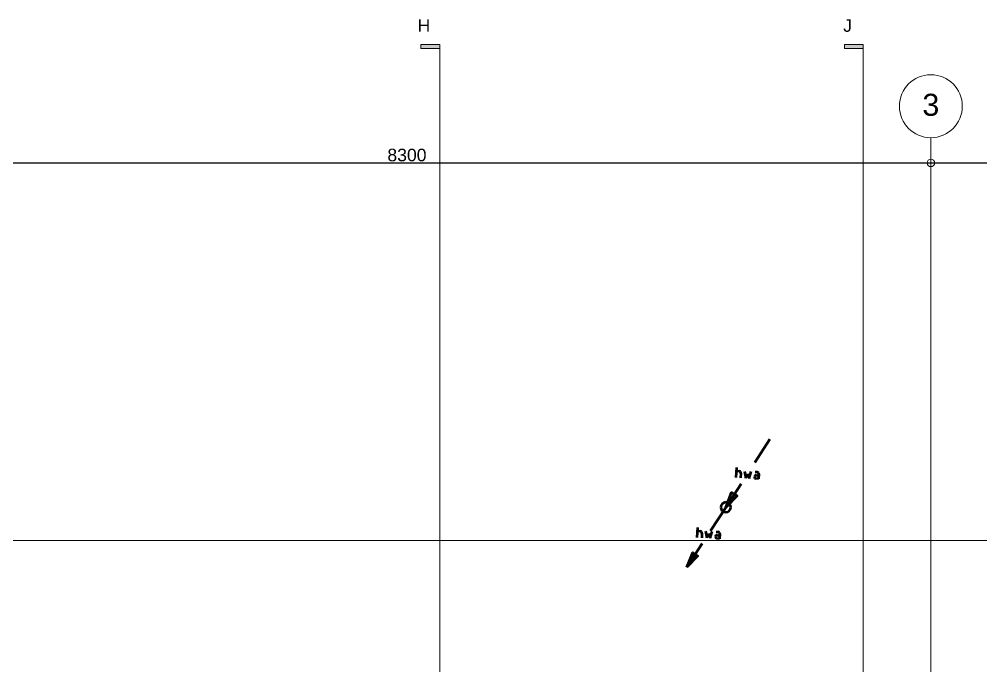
# Model space of a CAD drawing. Header units: metres. Extents: x -4.5 to 35.1, y -3.6 to 25.4.
# Drawn here: x 6.36 to 14, y 20.27 to 25.4 of the extents above; entities that cross this region are included whole.
import ezdxf

# ---------------------------------------------------------------- set-up
doc = ezdxf.new("R2010")
doc.units = ezdxf.units.M
doc.header["$PDMODE"] = 65
doc.layers.add('New_A Stramien', color=7, linetype='Continuous', lineweight=13)
doc.layers.add('Standard', color=7, linetype='Continuous', lineweight=25)
doc.styles.add('ARIAL', font='ARIAL.TTF')
doc.dimstyles.new('_DIMSTYLE_3', dxfattribs={"dimtxt": 0.1, "dimasz": 0.2, "dimexe": 0, "dimexo": 0, "dimgap": 0.05, "dimtad": 2, "dimdec": 0, "dimlfac": 1000, "dimrnd": 1, "dimdsep": 46, "dimtxsty": 'ARIAL', "dimblk1": 'ALL_ML_KREIS', "dimblk2": 'ALL_ML_KREIS', "dimsah": 1, "dimcen": 0, "dimclrd": 9, "dimclre": 9, "dimclrt": 9, "dimadec": 0, "dimazin": 0, "dimtfac": 1, "dimtdec": 0, "dimtix": 1, "dimtmove": 2, "dimatfit": 3, "dimfxl": 0, "dimtzin": 0, "dimlwd": 0, "dimlwe": 13, "dimarcsym": 0})

# ---------------------------------------------------------------- blocks, each defined once
blk = doc.blocks.new('ALL_ML_KREIS')
at = {"color": 0, "linetype": 'ByBlock', "lineweight": -2}
for p, q in [((0, -0.5), (0, 0.5)), ((-1, 0), (0.5, 0))]:
    blk.add_line(p, q, dxfattribs=at)
blk.add_circle((0, 0), 0.15, dxfattribs=at)
blk = doc.blocks.new('*D6')
at = {"layer": 'DEFPOINTS', "color": 252, "linetype": 'Continuous', "lineweight": 13}
for p in [(5.3, 24.26), (5.3, 24.26), (13.6, 24.26)]:
    blk.add_point(p, dxfattribs=at)
at = {"layer": 'Standard', "color": 9, "linetype": 'Continuous', "lineweight": -2}
for p, q in [((5.3, 24.26), (5.3, 24.26)), ((13.6, 24.26), (13.6, 24.26))]:
    blk.add_line(p, q, dxfattribs=at)
at = {"layer": 'Standard', "color": 252, "linetype": 'Continuous', "lineweight": -2}
blk.add_line((5.3, 24.26), (13.6, 24.26), dxfattribs=at)
at = {"layer": 'Standard', "color": 9, "linetype": 'Continuous', "lineweight": 13, "xscale": 0.2, "yscale": 0.2, "zscale": 0.2, "rotation": 180}
blk.add_blockref('ALL_ML_KREIS', (5.3, 24.26), dxfattribs=at)
at = {"layer": 'Standard', "color": 9, "linetype": 'Continuous', "lineweight": 13, "xscale": 0.2, "yscale": 0.2, "zscale": 0.2}
blk.add_blockref('ALL_ML_KREIS', (13.6, 24.26), dxfattribs=at)
at = {"layer": 'Standard', "color": 9, "linetype": 'Continuous', "lineweight": 13, "insert": (9.438, 24.3218), "char_height": 0.1, "width": 0.4, "attachment_point": 5, "style": 'ARIAL'}
blk.add_mtext('\\A1;{8300}', dxfattribs=at)
blk = doc.blocks.new('*D7')
at = {"layer": 'DEFPOINTS', "color": 252, "linetype": 'Continuous', "lineweight": 13}
for p in [(13.6, 24.26), (13.6, 24.26), (21.3, 24.26)]:
    blk.add_point(p, dxfattribs=at)
at = {"layer": 'Standard', "color": 9, "linetype": 'Continuous', "lineweight": -2}
for p, q in [((13.6, 24.26), (13.6, 24.26)), ((21.3, 24.26), (21.3, 24.26))]:
    blk.add_line(p, q, dxfattribs=at)
at = {"layer": 'Standard', "color": 252, "linetype": 'Continuous', "lineweight": -2}
blk.add_line((13.6, 24.26), (21.3, 24.26), dxfattribs=at)
at = {"layer": 'Standard', "color": 9, "linetype": 'Continuous', "lineweight": 13, "xscale": 0.2, "yscale": 0.2, "zscale": 0.2, "rotation": 180}
blk.add_blockref('ALL_ML_KREIS', (13.6, 24.26), dxfattribs=at)
at = {"layer": 'Standard', "color": 9, "linetype": 'Continuous', "lineweight": 13, "xscale": 0.2, "yscale": 0.2, "zscale": 0.2}
blk.add_blockref('ALL_ML_KREIS', (21.3, 24.26), dxfattribs=at)
at = {"layer": 'Standard', "color": 9, "linetype": 'Continuous', "lineweight": 13, "insert": (17.438, 24.3217), "char_height": 0.1, "width": 0.4, "attachment_point": 5, "style": 'ARIAL'}
blk.add_mtext('\\A1;{7700}', dxfattribs=at)
blk = doc.blocks.new('NSY101')
at = {"color": 0, "linetype": 'ByBlock', "lineweight": -2}
blk.add_circle((0, 0), 0.05, dxfattribs=at)
blk = doc.blocks.new('COMPLEXOBJECT_3')
at = {"layer": 'Standard', "color": 252, "linetype": 'Continuous', "lineweight": 13, "insert": (13.6, 24.72), "char_height": 0.175, "width": 0.223735, "attachment_point": 5, "style": 'ARIAL'}
blk.add_mtext('\\W0.99;3', dxfattribs=at)

msp = doc.modelspace()

# ---------------------------------------------------------------- hatches: boundary and pattern name
at = {"layer": 'Standard', "linetype": 'Continuous', "lineweight": 13}
for points in [[(9.6986, 25.1991), (9.5486, 25.1991), (9.5486, 25.1691), (9.6986, 25.1691)], [(13.0633, 25.1991), (12.9133, 25.1991), (12.9133, 25.1691), (13.0633, 25.1691)]]:
    msp.add_hatch(color=0, dxfattribs=at).paths.add_polyline_path(points)

# ---------------------------------------------------------------- linework, layer by layer
at = {"layer": 'New_A Stramien', "color": 252, "linetype": 'Continuous', "lineweight": 13}
for p, q in [((13.6, 23.46), (13.6, 24.46)), ((13.6, -1.8), (13.6, 23.46)), ((13.6, -1.8), (13.6, 23.46)), ((-2.89, 21.26), (25.9, 21.26)), ((-2.89, 21.26), (25.9, 21.26)), ((-2.89, 21.26), (25.9, 21.26))]:
    msp.add_line(p, q, dxfattribs=at)
for start, end in [(90, 270), (270, 90)]:
    msp.add_arc((13.6, 24.71), 0.25, start, end, dxfattribs=at)
at = {"layer": 'Standard', "color": 252, "linetype": 'Continuous', "lineweight": 13}
for p, q in [((9.5486, 25.1991), (9.6986, 25.1991)), ((9.5486, 25.1691), (9.5486, 25.1991)), ((9.6986, 25.1691), (9.5486, 25.1691)), ((9.6986, 25.1991), (9.6986, 25.1691)), ((9.6986, 25.1991), (9.6986, 24.6891)), ((12.9133, 25.1991), (13.0633, 25.1991)), ((12.9133, 25.1691), (12.9133, 25.1991)), ((13.0633, 25.1691), (12.9133, 25.1691)), ((13.0633, 25.1991), (13.0633, 25.1691)), ((13.0633, 25.1991), (13.0633, 24.6891)), ((9.6986, -3.2638), (9.6986, 25.0491)), ((9.6986, -3.2638), (9.6986, 25.0491)), ((13.0633, -3.2638), (13.0633, 25.0491)), ((13.0633, -3.2638), (13.0633, 25.0491))]:
    msp.add_line(p, q, dxfattribs=at)
at = {"layer": 'Standard', "color": 4, "linetype": 'Continuous', "lineweight": 50}
for p, q in [((12.2011, 21.8793), (12.3215, 22.065)), ((12.0542, 21.761), (12.0582, 21.8406)), ((12.0562, 21.814), (12.0766, 21.812)), ((12.0868, 21.8079), (12.0766, 21.812)), ((12.0909, 21.7957), (12.0868, 21.8079)), ((12.0909, 21.7957), (12.0888, 21.7589)), ((12.1195, 21.8099), (12.1297, 21.7569)), ((12.1297, 21.7569), (12.1439, 21.7916)), ((12.1439, 21.7916), (12.1562, 21.7548)), ((12.1562, 21.7548), (12.1725, 21.8079)), ((12.2011, 21.7753), (12.197, 21.7671)), ((12.2113, 21.7793), (12.2011, 21.7753)), ((12.2031, 21.8058), (12.2195, 21.8058)), ((12.2113, 21.7793), (12.2337, 21.7773)), ((12.2297, 21.7997), (12.2195, 21.8058)), ((12.2337, 21.7895), (12.2297, 21.7997)), ((12.2337, 21.7895), (12.2317, 21.7507)), ((11.9705, 21.5242), (12.0929, 21.712)), ((12.197, 21.7671), (12.2011, 21.7569)), ((12.2011, 21.7569), (12.2093, 21.7528)), ((12.2317, 21.7507), (12.2093, 21.7528)), ((11.9419, 21.5528), (11.9337, 21.5405)), ((11.9562, 21.5609), (11.9419, 21.5528)), ((11.9705, 21.565), (11.9562, 21.5609)), ((11.9868, 21.5609), (11.9705, 21.565)), ((11.999, 21.5528), (11.9868, 21.5609)), ((12.0072, 21.5405), (11.999, 21.5528)), ((11.8501, 21.3385), (11.9705, 21.5242)), ((11.9337, 21.5405), (11.9317, 21.5242)), ((11.9317, 21.5242), (11.9337, 21.5099)), ((11.9337, 21.5099), (11.9419, 21.4977)), ((11.9419, 21.4977), (11.9562, 21.4895)), ((11.9562, 21.4895), (11.9705, 21.4854)), ((11.9705, 21.4854), (11.9868, 21.4895)), ((11.9868, 21.4895), (11.999, 21.4977)), ((11.999, 21.4977), (12.0072, 21.5099)), ((12.0113, 21.5242), (12.0072, 21.5405)), ((12.0072, 21.5099), (12.0113, 21.5242)), ((11.7445, 21.2854), (11.7486, 21.365)), ((11.7466, 21.3384), (11.767, 21.3364)), ((11.7772, 21.3323), (11.767, 21.3364)), ((11.7813, 21.3201), (11.7772, 21.3323)), ((11.7813, 21.3201), (11.7793, 21.2833)), ((11.8099, 21.3343), (11.8201, 21.2813)), ((11.8201, 21.2813), (11.8343, 21.316)), ((11.8343, 21.316), (11.8466, 21.2792)), ((11.8466, 21.2792), (11.8629, 21.3323)), ((11.8936, 21.3303), (11.9099, 21.3303)), ((11.9201, 21.3241), (11.9099, 21.3303)), ((11.9241, 21.314), (11.9201, 21.3241)), ((11.9241, 21.314), (11.9221, 21.2751)), ((11.6609, 21.0486), (11.7833, 21.2364)), ((11.8915, 21.2997), (11.8874, 21.2915)), ((11.8874, 21.2915), (11.8915, 21.2813)), ((11.9017, 21.3037), (11.8915, 21.2997)), ((11.8915, 21.2813), (11.8997, 21.2772)), ((11.9221, 21.2751), (11.8997, 21.2772)), ((11.9017, 21.3037), (11.9241, 21.3017))]:
    msp.add_line(p, q, dxfattribs=at)
at = {"layer": 'Standard', "color": 7, "linetype": 'Continuous', "lineweight": 50}
for points in [[(11.9705, 21.5242), (12.0174, 21.6426), (12.0603, 21.6161), (11.9705, 21.5242)], [(11.6609, 21.0486), (11.7078, 21.167), (11.7486, 21.1405), (11.6609, 21.0486)]]:
    msp.add_lwpolyline(points, close=True, dxfattribs=at)

# ---------------------------------------------------------------- block references
at = {"layer": 'New_A Stramien', "color": 252, "linetype": 'Continuous', "lineweight": 13, "xscale": 1e-09, "yscale": 1e-09, "zscale": 1e-09}
msp.add_blockref('NSY101', (13.6, 23.46), dxfattribs=at)
msp.add_blockref('NSY101', (13.6, 23.46), dxfattribs=at)
at = {"layer": 'Standard', "color": 252, "linetype": 'Continuous', "lineweight": 13}
msp.add_blockref('COMPLEXOBJECT_3', (0, 0), dxfattribs=at)

# ---------------------------------------------------------------- texts
at = {"layer": 'Standard', "color": 252, "linetype": 'Continuous', "lineweight": 13, "char_height": 0.1, "attachment_point": 6, "style": 'ARIAL'}
for s, insert, width in [('\\W0.99;H', (9.623, 25.3508), 0.151357), ('\\W0.98;J', (12.9726, 25.35), 0.119088)]:
    msp.add_mtext(s, dxfattribs=dict(at, insert=insert, width=width))

# ---------------------------------------------------------------- dimensions: what is measured, and where the dimension line sits
at = {"layer": 'Standard', "color": 252, "linetype": 'Continuous', "lineweight": 13}
for base, p1, p2, picture, middle in [((13.6, 24.26), (5.3, 24.26), (13.6, 24.26), '*D6', (9.438, 24.3218)), ((21.3, 24.26), (13.6, 24.26), (21.3, 24.26), '*D7', (17.438, 24.3217))]:
    dim = msp.add_linear_dim(base=base, p1=p1, p2=p2, dimstyle='_DIMSTYLE_3', override={"dimpost": '<>', "dimclrd": 9, "dimclre": 9, "dimclrt": 9, "dimlwd": 0, "dimlwe": 13}, dxfattribs=at)
    dim.commit()
    dim.dimension.update_dxf_attribs({"geometry": picture, "text_midpoint": middle, "dimtype": 160})

doc.saveas('drawing.dxf')
